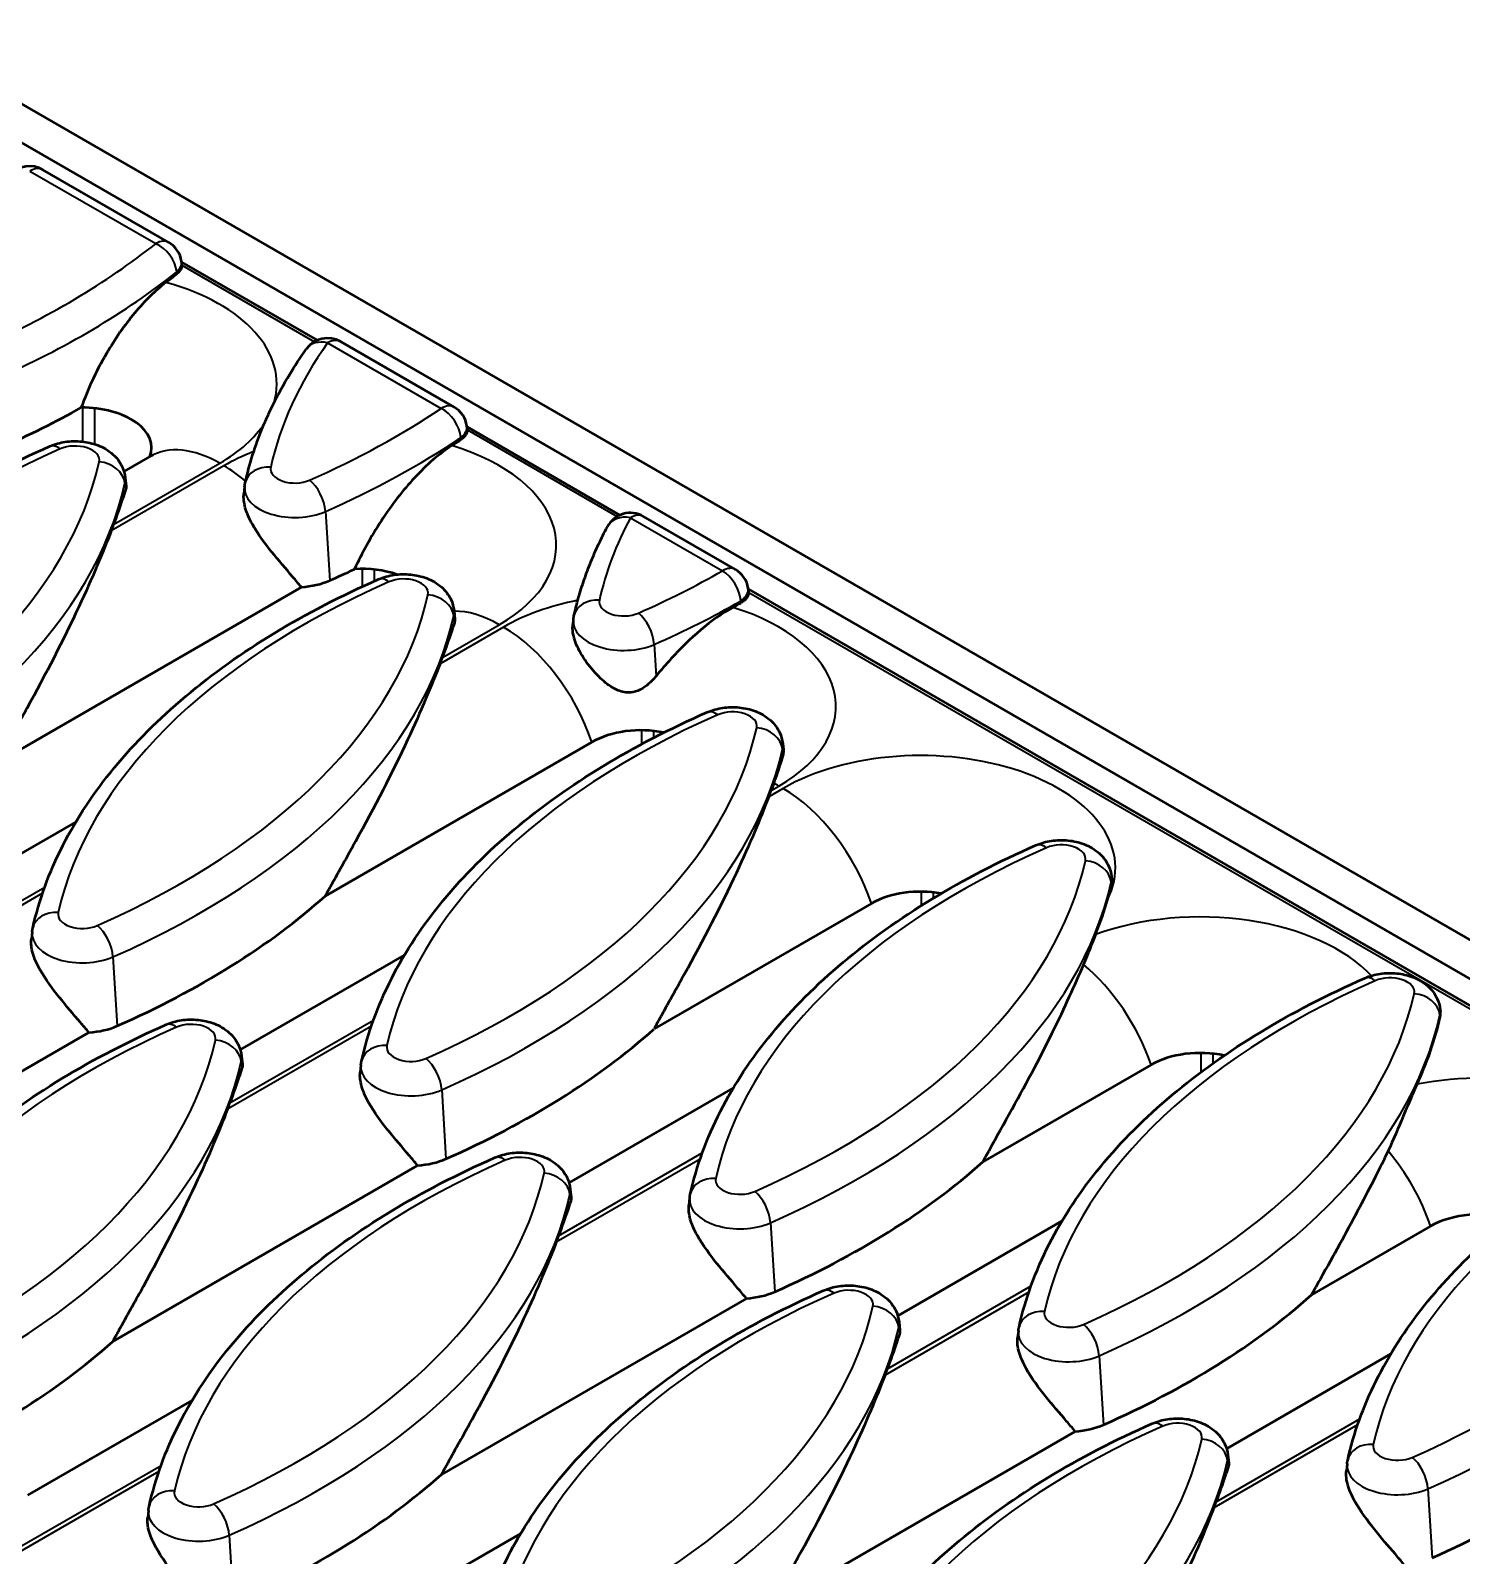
# Model space of a CAD drawing. Header units: millimetres. Extents: x 0 to 1485, y 0 to 1050.
# Drawn here: x 347.79 to 388.93, y 126.59 to 170.43 of the extents above; entities that cross this region are included whole.
import ezdxf

# ---------------------------------------------------------------- set-up
doc = ezdxf.new("R2010")
doc.units = ezdxf.units.MM
doc.header["$LTSCALE"] = 2.5
doc.layers.add('Sichtbar (ISO)', color=7, linetype='Continuous', lineweight=50)
doc.layers.add('Sichtbar schmal (ISO)', color=7, linetype='Continuous', lineweight=35)

msp = doc.modelspace()

# ---------------------------------------------------------------- linework, layer by layer
at = {"layer": 'Sichtbar (ISO)'}
for p, q in [((89.061, 317.555), (444.382, 112.41)), ((88.089, 316.993), (443.41, 111.848)), ((351.767, 164.344), (348.15, 166.432)), ((352.145, 163.725), (352.135, 163.799)), ((352.138, 163.776), (356.031, 161.528)), ((359.971, 159.607), (356.708, 161.491)), ((360.349, 158.99), (360.338, 159.067)), ((360.342, 159.039), (364.735, 156.503)), ((350.482, 157.756), (351.234, 158.19)), ((350.518, 157.578), (350.544, 157.34)), ((353.948, 157.322), (353.926, 157.118)), ((368.058, 154.938), (365.412, 156.466)), ((355.579, 154.433), (346.817, 149.374)), ((368.437, 154.321), (368.425, 154.401)), ((368.429, 154.37), (394.935, 139.067)), ((359.968, 153.755), (359.994, 153.517)), ((363.397, 153.499), (363.382, 153.358)), ((363.933, 149.978), (356.266, 145.552)), ((369.417, 149.933), (369.436, 149.761)), ((344.376, 144.952), (349.096, 147.678)), ((378.867, 146.11), (378.873, 146.056)), ((371.968, 145.339), (365.716, 141.729)), ((347.841, 144.518), (347.819, 144.314)), ((353.825, 141.13), (358.546, 143.855)), ((388.316, 142.287), (388.322, 142.234)), ((349.472, 141.629), (340.71, 136.57)), ((353.861, 140.951), (353.887, 140.713)), ((357.291, 140.695), (357.269, 140.491)), ((380.003, 140.7), (375.165, 137.906)), ((363.275, 137.307), (367.996, 140.032)), ((358.921, 137.806), (350.159, 132.748)), ((363.311, 137.129), (363.336, 136.89)), ((366.74, 136.872), (366.718, 136.668)), ((372.724, 133.484), (377.445, 136.21)), ((388.038, 136.06), (384.615, 134.084)), ((368.371, 133.984), (359.609, 128.925)), ((372.76, 133.306), (372.786, 133.067)), ((376.19, 133.05), (376.168, 132.846)), ((382.174, 129.661), (386.895, 132.387)), ((347.718, 128.325), (352.439, 131.051)), ((377.821, 130.161), (369.058, 125.102)), ((382.21, 129.483), (382.235, 129.245)), ((385.639, 129.227), (385.617, 129.023)), ((351.184, 127.891), (351.162, 127.687)), ((357.168, 124.503), (361.889, 127.228))]:
    msp.add_line(p, q, dxfattribs=at)
for centre, start, end in [((347.775, 165.782), 60, 138.3294), ((351.392, 163.694), 8.0404, 60), ((356.333, 160.842), 60, 144.6821), ((359.596, 158.958), 8.3266, 60), ((365.037, 155.816), 60, 151.9332), ((367.683, 154.289), 8.6307, 60)]:
    msp.add_arc(centre, 0.75, start, end, dxfattribs=at)
for centre, major_axis, start_param, end_param in [((331.39, 172.049), (-25.441, 0), 2.494442, 2.515487), ((331.39, 170.212), (-25.638, 0), 2.222684, 2.341673), ((349.276, 158.44), (2, 0), 6.062, 7.865349), ((340.839, 168.226), (-25.441, 0), 2.417972, 2.4339), ((325.283, 159.245), (25.441, 0), 6.064161, 6.076487), ((340.839, 166.389), (-25.638, 0), 2.222684, 2.258259), ((357.311, 153.801), (-2, 0), 4.178956, 4.813981), ((355.393, 155.38), (-1.65, 0), 1.683917, 2.222684), ((350.289, 164.404), (-25.441, 0), 2.339866, 2.352829), ((334.733, 155.422), (25.441, 0), 6.064161, 6.076487), ((365.347, 149.161), (-2, 0), 4.377248, 5.497787), ((344.182, 151.599), (25.441, 0), 6.064161, 6.076487), ((373.382, 144.522), (-2, 0), 4.411934, 5.497787), ((334.733, 153.585), (-25.638, 0), 2.222684, 2.567922), ((353.632, 147.777), (25.441, 0), 6.054379, 6.123687), ((363.081, 143.954), (25.441, 0), 6.02051, 6.154897), ((386.872, 142.182), (1.453, 0), 6.154897, 6.345089), ((349.286, 142.576), (-1.65, 0), 1.683917, 2.222684), ((344.182, 149.762), (-25.638, 0), 2.222684, 2.567922), ((381.417, 139.883), (-2, 0), 4.359844, 5.497787), ((328.626, 142.618), (25.441, 0), 6.064161, 6.076487), ((358.735, 138.753), (-1.65, 0), 1.683917, 2.222684), ((353.632, 145.94), (-25.638, 0), 2.222684, 2.567922), ((389.453, 135.244), (-2, 0), 4.23271, 5.497787), ((338.075, 138.795), (25.441, 0), 6.064161, 6.076487), ((368.185, 134.93), (-1.65, 0), 1.683917, 2.222684), ((363.081, 142.117), (-25.638, 0), 2.222684, 2.567922), ((328.626, 140.781), (-25.638, 0), 2.222684, 2.567922), ((347.525, 134.973), (25.441, 0), 6.064161, 6.076487), ((377.634, 131.108), (-1.65, 0), 1.683917, 2.222684), ((372.531, 138.294), (-25.638, 0), 2.222684, 2.567922), ((338.075, 136.958), (-25.638, 0), 2.222684, 2.567922), ((356.974, 131.15), (25.441, 0), 6.064161, 6.076487)]:
    msp.add_ellipse(centre, major_axis=major_axis, ratio=0.57735, start_param=start_param, end_param=end_param, dxfattribs=at)
for points, knots in [([(352.147, 163.686), (352.145, 163.644), (352.134, 163.603), (352.087, 163.52), (352.051, 163.479), (352.005, 163.442)], [0.12070111, 0.12070111, 0.12070111, 0.12070111, 0.16422041, 0.16422041, 0.2115589, 0.2115589, 0.2115589, 0.2115589]), ([(351.687, 163.193), (351.385, 162.963), (351.081, 162.664), (350.498, 161.964), (350.223, 161.57), (349.66, 160.608), (349.416, 160.065), (349.253, 159.594)], [-0.7784973, -0.7784973, -0.7784973, -0.7784973, -0.5388847, -0.5388847, -0.3020783, -0.3020783, 0, 0, 0, 0]), ([(353.966, 157.432), (354.026, 157.699), (354.097, 157.964), (354.263, 158.49), (354.358, 158.751), (354.57, 159.27), (354.688, 159.527), (354.946, 160.036), (355.086, 160.288), (355.387, 160.786), (355.549, 161.032), (355.721, 161.275)], [2.4844831, 2.4844831, 2.4844831, 2.4844831, 2.5364836, 2.5364836, 2.588484, 2.588484, 2.6404844, 2.6404844, 2.6924849, 2.6924849, 2.7444853, 2.7444853, 2.7444853, 2.7444853]), ([(360.351, 158.95), (360.349, 158.902), (360.334, 158.855), (360.274, 158.762), (360.229, 158.717), (360.171, 158.678)], [0.1207297, 0.1207297, 0.1207297, 0.1207297, 0.1703871, 0.1703871, 0.2238596, 0.2238596, 0.2238596, 0.2238596]), ([(338.41, 148.451), (338.591, 149.261), (338.882, 150.058), (339.671, 151.605), (340.168, 152.354), (341.351, 153.787), (342.036, 154.472), (343.575, 155.763), (344.429, 156.37), (346.284, 157.495), (347.284, 158.013), (348.346, 158.481)], [2.4844831, 2.4844831, 2.4844831, 2.4844831, 2.6426072, 2.6426072, 2.8007312, 2.8007312, 2.9588553, 2.9588553, 3.1169793, 3.1169793, 3.2751034, 3.2751034, 3.2751034, 3.2751034]), ([(348.346, 158.481), (348.492, 158.545), (348.641, 158.585), (348.95, 158.63), (349.109, 158.633), (349.424, 158.602), (349.58, 158.568), (349.882, 158.452), (350.028, 158.371), (350.266, 158.158), (350.363, 158.04), (350.475, 157.797), (350.506, 157.69), (350.518, 157.578)], [3.275103, 3.275103, 3.275103, 3.275103, 3.678313, 3.678313, 4.097335, 4.097335, 4.515601, 4.515601, 4.926242, 4.926242, 5.237349, 5.237349, 5.435884, 5.435884, 5.435884, 5.435884]), ([(359.905, 158.501), (359.543, 158.265), (359.18, 157.949), (358.49, 157.207), (358.17, 156.792), (357.574, 155.877), (357.319, 155.403), (357.109, 154.949)], [-0.8843996, -0.8843996, -0.8843996, -0.8843996, -0.5894417, -0.5894417, -0.3017852, -0.3017852, 0, 0, 0, 0]), ([(351.234, 158.19), (351.261, 158.206), (351.282, 158.22), (351.31, 158.238), (351.316, 158.244), (351.316, 158.244)], [0, 0, 0, 0, 0.0868383, 0.0868383, 0.1720035, 0.1720035, 0.1720035, 0.1720035]), ([(353.948, 157.322), (353.949, 157.329), (353.95, 157.337), (353.952, 157.352), (353.953, 157.359), (353.955, 157.374), (353.956, 157.381), (353.959, 157.396), (353.96, 157.403), (353.963, 157.418), (353.964, 157.425), (353.966, 157.432)], [2.41809785, 2.41809785, 2.41809785, 2.41809785, 2.4313749, 2.4313749, 2.44465196, 2.44465196, 2.45792902, 2.45792902, 2.47120608, 2.47120608, 2.48448314, 2.48448314, 2.48448314, 2.48448314]), ([(350.529, 157.228), (350.502, 157.147), (350.473, 157.061), (350.368, 156.753), (350.281, 156.503), (350.182, 156.23)], [1.2694834, 1.2694834, 1.2694834, 1.2694834, 1.3818929, 1.3818929, 1.6649559, 1.6649559, 1.6649559, 1.6649559]), ([(350.544, 157.339), (350.547, 157.312), (350.544, 157.282), (350.534, 157.244), (350.532, 157.236), (350.529, 157.228)], [1.94452131, 1.94452131, 1.94452131, 1.94452131, 1.9896717, 1.9896717, 2.0005996, 2.0005996, 2.0005996, 2.0005996]), ([(355.579, 154.433), (355.501, 154.528), (355.419, 154.625), (355.139, 154.953), (354.933, 155.191), (354.532, 155.691), (354.334, 155.952), (354.087, 156.395), (354.012, 156.558), (353.927, 156.857), (353.913, 156.996), (353.926, 157.118)], [1.2625413, 1.2625413, 1.2625413, 1.2625413, 1.3515841, 1.3515841, 1.5621044, 1.5621044, 1.7726247, 1.7726247, 1.8811482, 1.8811482, 1.9808775, 1.9808775, 1.9808775, 1.9808775]), ([(363.416, 153.61), (363.455, 153.784), (363.499, 153.958), (363.597, 154.304), (363.651, 154.477), (363.77, 154.82), (363.834, 154.991), (363.972, 155.331), (364.046, 155.5), (364.204, 155.836), (364.287, 156.003), (364.376, 156.169)], [2.4844831, 2.4844831, 2.4844831, 2.4844831, 2.5185533, 2.5185533, 2.5526235, 2.5526235, 2.5866937, 2.5866937, 2.6207639, 2.6207639, 2.654834, 2.654834, 2.654834, 2.654834]), ([(350.116, 156.053), (349.877, 155.434), (349.563, 154.678), (348.745, 152.923), (348.218, 151.908), (347.484, 150.575), (347.253, 150.165), (346.952, 149.622), (346.884, 149.498), (346.817, 149.374)], [5.610352, 5.610352, 5.610352, 5.610352, 6.256852, 6.256852, 7.009099, 7.009099, 7.296608, 7.296608, 7.380319, 7.380319, 7.380319, 7.380319]), ([(357.796, 154.658), (357.941, 154.722), (358.091, 154.762), (358.399, 154.807), (358.558, 154.811), (358.874, 154.779), (359.03, 154.745), (359.331, 154.629), (359.478, 154.549), (359.716, 154.335), (359.812, 154.217), (359.925, 153.974), (359.956, 153.867), (359.968, 153.755)], [3.275103, 3.275103, 3.275103, 3.275103, 3.678313, 3.678313, 4.097335, 4.097335, 4.515601, 4.515601, 4.926242, 4.926242, 5.237349, 5.237349, 5.435884, 5.435884, 5.435884, 5.435884]), ([(347.859, 144.628), (348.04, 145.438), (348.331, 146.235), (349.12, 147.782), (349.618, 148.531), (350.801, 149.965), (351.486, 150.649), (353.025, 151.941), (353.879, 152.548), (355.733, 153.672), (356.734, 154.19), (357.796, 154.658)], [2.4844831, 2.4844831, 2.4844831, 2.4844831, 2.6426072, 2.6426072, 2.8007312, 2.8007312, 2.9588553, 2.9588553, 3.1169793, 3.1169793, 3.2751034, 3.2751034, 3.2751034, 3.2751034]), ([(368.439, 154.28), (368.437, 154.228), (368.419, 154.176), (368.366, 154.1), (368.342, 154.074), (368.286, 154.026), (368.254, 154.003), (368.218, 153.983)], [0.1207647, 0.1207647, 0.1207647, 0.1207647, 0.1752611, 0.1752611, 0.2055875, 0.2055875, 0.2359565, 0.2359565, 0.2359565, 0.2359565]), ([(359.993, 153.517), (359.996, 153.489), (359.994, 153.459), (359.984, 153.421), (359.982, 153.413), (359.979, 153.406)], [1.94452131, 1.94452131, 1.94452131, 1.94452131, 1.9896717, 1.9896717, 2.0005996, 2.0005996, 2.0005996, 2.0005996]), ([(363.397, 153.499), (363.398, 153.507), (363.399, 153.514), (363.401, 153.529), (363.402, 153.536), (363.404, 153.551), (363.406, 153.559), (363.408, 153.573), (363.41, 153.581), (363.412, 153.595), (363.414, 153.602), (363.416, 153.61)], [2.41809785, 2.41809785, 2.41809785, 2.41809785, 2.4313749, 2.4313749, 2.44465196, 2.44465196, 2.45792902, 2.45792902, 2.47120608, 2.47120608, 2.48448314, 2.48448314, 2.48448314, 2.48448314]), ([(367.982, 153.849), (367.672, 153.676), (367.361, 153.455), (366.761, 152.948), (366.479, 152.67), (366.052, 152.202), (365.91, 152.036), (365.776, 151.875)], [-0.643524, -0.643524, -0.643524, -0.643524, -0.4500857, -0.4500857, -0.2650266, -0.2650266, -0.1624571, -0.1624571, -0.1624571, -0.1624571]), ([(359.979, 153.406), (359.951, 153.324), (359.923, 153.238), (359.818, 152.93), (359.731, 152.68), (359.632, 152.408)], [1.2694834, 1.2694834, 1.2694834, 1.2694834, 1.3818929, 1.3818929, 1.6649559, 1.6649559, 1.6649559, 1.6649559]), ([(365.776, 151.875), (365.738, 151.828), (365.697, 151.782), (365.593, 151.676), (365.526, 151.617), (365.371, 151.506), (365.28, 151.457), (365.093, 151.401), (365.003, 151.393), (364.779, 151.417), (364.663, 151.466), (364.437, 151.59), (364.306, 151.692), (364.045, 151.938), (363.906, 152.095), (363.657, 152.44), (363.554, 152.615), (363.419, 152.945), (363.382, 153.096), (363.377, 153.281), (363.378, 153.32), (363.382, 153.358)], [-1.0191553, -1.0191553, -1.0191553, -1.0191553, -0.9799682, -0.9799682, -0.9231304, -0.9231304, -0.8572366, -0.8572366, -0.7971973, -0.7971973, -0.7115654, -0.7115654, -0.5905312, -0.5905312, -0.4589027, -0.4589027, -0.3308902, -0.3308902, -0.2166444, -0.2166444, -0.1850773, -0.1850773, -0.1850773, -0.1850773]), ([(359.566, 152.231), (359.327, 151.611), (359.012, 150.855), (358.195, 149.1), (357.668, 148.086), (356.933, 146.752), (356.703, 146.342), (356.401, 145.799), (356.333, 145.675), (356.266, 145.552)], [5.610352, 5.610352, 5.610352, 5.610352, 6.256852, 6.256852, 7.009099, 7.009099, 7.296608, 7.296608, 7.380319, 7.380319, 7.380319, 7.380319]), ([(357.309, 140.805), (357.49, 141.615), (357.781, 142.413), (358.57, 143.959), (359.067, 144.708), (360.25, 146.142), (360.935, 146.827), (362.475, 148.118), (363.328, 148.725), (365.183, 149.85), (366.183, 150.367), (367.245, 150.835)], [2.4844831, 2.4844831, 2.4844831, 2.4844831, 2.6426072, 2.6426072, 2.8007312, 2.8007312, 2.9588553, 2.9588553, 3.1169793, 3.1169793, 3.2751034, 3.2751034, 3.2751034, 3.2751034]), ([(367.245, 150.835), (367.391, 150.899), (367.54, 150.939), (367.849, 150.985), (368.008, 150.988), (368.323, 150.957), (368.479, 150.922), (368.781, 150.806), (368.927, 150.726), (369.165, 150.512), (369.262, 150.395), (369.374, 150.151), (369.405, 150.044), (369.417, 149.933)], [3.275103, 3.275103, 3.275103, 3.275103, 3.678313, 3.678313, 4.097335, 4.097335, 4.515601, 4.515601, 4.926242, 4.926242, 5.237349, 5.237349, 5.435884, 5.435884, 5.435884, 5.435884]), ([(369.424, 149.625), (369.401, 149.539), (369.376, 149.454), (369.293, 149.183), (369.228, 148.995), (369.157, 148.794)], [-0.3247142, -0.3247142, -0.3247142, -0.3247142, -0.2219002, -0.2219002, 0, 0, 0, 0]), ([(369.015, 148.408), (368.776, 147.788), (368.462, 147.032), (367.645, 145.278), (367.117, 144.263), (366.383, 142.93), (366.152, 142.519), (365.851, 141.976), (365.783, 141.853), (365.716, 141.729)], [5.610352, 5.610352, 5.610352, 5.610352, 6.256852, 6.256852, 7.009099, 7.009099, 7.296608, 7.296608, 7.380319, 7.380319, 7.380319, 7.380319]), ([(366.758, 136.983), (366.939, 137.792), (367.23, 138.59), (368.019, 140.136), (368.517, 140.886), (369.7, 142.319), (370.385, 143.004), (371.924, 144.295), (372.778, 144.902), (374.632, 146.027), (375.633, 146.545), (376.695, 147.013)], [2.4844831, 2.4844831, 2.4844831, 2.4844831, 2.6426072, 2.6426072, 2.8007312, 2.8007312, 2.9588553, 2.9588553, 3.1169793, 3.1169793, 3.2751034, 3.2751034, 3.2751034, 3.2751034]), ([(376.695, 147.013), (376.84, 147.077), (376.99, 147.117), (377.298, 147.162), (377.457, 147.165), (377.773, 147.134), (377.929, 147.1), (378.23, 146.983), (378.377, 146.903), (378.615, 146.69), (378.711, 146.572), (378.824, 146.329), (378.855, 146.222), (378.867, 146.11)], [3.275103, 3.275103, 3.275103, 3.275103, 3.678313, 3.678313, 4.097335, 4.097335, 4.515601, 4.515601, 4.926242, 4.926242, 5.237349, 5.237349, 5.435884, 5.435884, 5.435884, 5.435884]), ([(349.472, 141.629), (349.394, 141.724), (349.312, 141.82), (349.032, 142.149), (348.826, 142.387), (348.425, 142.887), (348.228, 143.148), (347.98, 143.59), (347.905, 143.753), (347.82, 144.053), (347.806, 144.191), (347.819, 144.314)], [1.2625413, 1.2625413, 1.2625413, 1.2625413, 1.3515841, 1.3515841, 1.5621044, 1.5621044, 1.7726247, 1.7726247, 1.8811482, 1.8811482, 1.9808775, 1.9808775, 1.9808775, 1.9808775]), ([(347.841, 144.518), (347.842, 144.525), (347.843, 144.533), (347.845, 144.548), (347.846, 144.555), (347.848, 144.57), (347.849, 144.577), (347.852, 144.592), (347.853, 144.599), (347.856, 144.614), (347.858, 144.621), (347.859, 144.628)], [2.41809785, 2.41809785, 2.41809785, 2.41809785, 2.4313749, 2.4313749, 2.44465196, 2.44465196, 2.45792902, 2.45792902, 2.47120608, 2.47120608, 2.48448314, 2.48448314, 2.48448314, 2.48448314]), ([(378.06, 143.584), (377.932, 143.281), (377.795, 142.969), (377.353, 142.001), (376.98, 141.241), (376.147, 139.665), (375.686, 138.856), (375.226, 138.018), (375.196, 137.963), (375.165, 137.906)], [1.199586, 1.199586, 1.199586, 1.199586, 1.471224, 1.471224, 2.049817, 2.049817, 2.628411, 2.628411, 2.668059, 2.668059, 2.668059, 2.668059]), ([(376.208, 133.16), (376.389, 133.97), (376.68, 134.767), (377.469, 136.314), (377.966, 137.063), (379.149, 138.497), (379.835, 139.181), (381.374, 140.473), (382.227, 141.08), (384.082, 142.204), (385.082, 142.722), (386.145, 143.19)], [2.4844831, 2.4844831, 2.4844831, 2.4844831, 2.6426072, 2.6426072, 2.8007312, 2.8007312, 2.9588553, 2.9588553, 3.1169793, 3.1169793, 3.2751034, 3.2751034, 3.2751034, 3.2751034]), ([(386.145, 143.19), (386.29, 143.254), (386.439, 143.294), (386.748, 143.339), (386.907, 143.343), (387.222, 143.311), (387.378, 143.277), (387.68, 143.161), (387.826, 143.081), (388.064, 142.867), (388.161, 142.749), (388.273, 142.506), (388.304, 142.399), (388.316, 142.287)], [3.275103, 3.275103, 3.275103, 3.275103, 3.678313, 3.678313, 4.097335, 4.097335, 4.515601, 4.515601, 4.926242, 4.926242, 5.237349, 5.237349, 5.435884, 5.435884, 5.435884, 5.435884]), ([(341.752, 131.824), (341.933, 132.634), (342.225, 133.431), (343.014, 134.978), (343.511, 135.727), (344.694, 137.161), (345.379, 137.845), (346.918, 139.137), (347.772, 139.743), (349.626, 140.868), (350.627, 141.386), (351.689, 141.854)], [2.4844831, 2.4844831, 2.4844831, 2.4844831, 2.6426072, 2.6426072, 2.8007312, 2.8007312, 2.9588553, 2.9588553, 3.1169793, 3.1169793, 3.2751034, 3.2751034, 3.2751034, 3.2751034]), ([(351.689, 141.854), (351.835, 141.918), (351.984, 141.958), (352.292, 142.003), (352.451, 142.007), (352.767, 141.975), (352.923, 141.941), (353.224, 141.825), (353.371, 141.744), (353.609, 141.531), (353.705, 141.413), (353.818, 141.17), (353.849, 141.063), (353.861, 140.951)], [3.275103, 3.275103, 3.275103, 3.275103, 3.678313, 3.678313, 4.097335, 4.097335, 4.515601, 4.515601, 4.926242, 4.926242, 5.237349, 5.237349, 5.435884, 5.435884, 5.435884, 5.435884]), ([(357.291, 140.695), (357.291, 140.703), (357.292, 140.71), (357.294, 140.725), (357.295, 140.732), (357.298, 140.747), (357.299, 140.754), (357.301, 140.769), (357.303, 140.776), (357.306, 140.791), (357.307, 140.798), (357.309, 140.805)], [2.41809785, 2.41809785, 2.41809785, 2.41809785, 2.4313749, 2.4313749, 2.44465196, 2.44465196, 2.45792902, 2.45792902, 2.47120608, 2.47120608, 2.48448314, 2.48448314, 2.48448314, 2.48448314]), ([(353.872, 140.601), (353.845, 140.52), (353.816, 140.434), (353.711, 140.126), (353.624, 139.876), (353.525, 139.604)], [1.2694834, 1.2694834, 1.2694834, 1.2694834, 1.3818929, 1.3818929, 1.6649559, 1.6649559, 1.6649559, 1.6649559]), ([(353.886, 140.713), (353.889, 140.685), (353.887, 140.655), (353.877, 140.617), (353.875, 140.609), (353.872, 140.601)], [1.94452131, 1.94452131, 1.94452131, 1.94452131, 1.9896717, 1.9896717, 2.0005996, 2.0005996, 2.0005996, 2.0005996]), ([(358.921, 137.806), (358.843, 137.902), (358.762, 137.998), (358.481, 138.326), (358.275, 138.564), (357.874, 139.065), (357.677, 139.325), (357.429, 139.768), (357.355, 139.931), (357.27, 140.23), (357.256, 140.369), (357.269, 140.491)], [1.2625413, 1.2625413, 1.2625413, 1.2625413, 1.3515841, 1.3515841, 1.5621044, 1.5621044, 1.7726247, 1.7726247, 1.8811482, 1.8811482, 1.9808775, 1.9808775, 1.9808775, 1.9808775]), ([(387.649, 140.14), (387.515, 139.851), (387.38, 139.528), (387.11, 138.88), (386.966, 138.536), (386.817, 138.224)], [-0.5015328, -0.5015328, -0.5015328, -0.5015328, -0.2650598, -0.2650598, 0, 0, 0, 0]), ([(353.459, 139.427), (353.22, 138.807), (352.906, 138.051), (352.088, 136.296), (351.561, 135.281), (350.826, 133.948), (350.596, 133.538), (350.295, 132.995), (350.227, 132.871), (350.159, 132.748)], [5.610352, 5.610352, 5.610352, 5.610352, 6.256852, 6.256852, 7.009099, 7.009099, 7.296608, 7.296608, 7.380319, 7.380319, 7.380319, 7.380319]), ([(385.657, 129.337), (385.83, 130.112), (386.105, 130.876), (386.843, 132.36), (387.306, 133.08), (388.407, 134.462), (389.044, 135.125), (390.475, 136.38), (391.269, 136.972), (392.994, 138.077), (393.926, 138.59), (394.917, 139.058)], [2.4844831, 2.4844831, 2.4844831, 2.4844831, 2.6358006, 2.6358006, 2.787118, 2.787118, 2.9384355, 2.9384355, 3.0897529, 3.0897529, 3.2410704, 3.2410704, 3.2410704, 3.2410704]), ([(361.139, 138.031), (361.284, 138.095), (361.434, 138.135), (361.742, 138.18), (361.901, 138.184), (362.216, 138.153), (362.372, 138.118), (362.674, 138.002), (362.821, 137.922), (363.058, 137.708), (363.155, 137.59), (363.267, 137.347), (363.299, 137.24), (363.311, 137.129)], [3.275103, 3.275103, 3.275103, 3.275103, 3.678313, 3.678313, 4.097335, 4.097335, 4.515601, 4.515601, 4.926242, 4.926242, 5.237349, 5.237349, 5.435884, 5.435884, 5.435884, 5.435884]), ([(386.817, 138.224), (386.697, 137.972), (386.573, 137.72), (386.169, 136.917), (385.837, 136.292), (385.307, 135.33), (385.125, 135.005), (384.833, 134.482), (384.723, 134.282), (384.615, 134.084)], [1.10232, 1.10232, 1.10232, 1.10232, 1.306744, 1.306744, 1.764445, 1.764445, 1.993296, 1.993296, 2.134279, 2.134279, 2.134279, 2.134279]), ([(351.202, 128.001), (351.383, 128.811), (351.674, 129.608), (352.463, 131.155), (352.96, 131.904), (354.143, 133.338), (354.829, 134.022), (356.368, 135.314), (357.221, 135.921), (359.076, 137.045), (360.077, 137.563), (361.139, 138.031)], [2.4844831, 2.4844831, 2.4844831, 2.4844831, 2.6426072, 2.6426072, 2.8007312, 2.8007312, 2.9588553, 2.9588553, 3.1169793, 3.1169793, 3.2751034, 3.2751034, 3.2751034, 3.2751034]), ([(363.336, 136.89), (363.339, 136.862), (363.336, 136.832), (363.327, 136.794), (363.324, 136.786), (363.322, 136.779)], [1.94452131, 1.94452131, 1.94452131, 1.94452131, 1.9896717, 1.9896717, 2.0005996, 2.0005996, 2.0005996, 2.0005996]), ([(366.74, 136.872), (366.741, 136.88), (366.742, 136.887), (366.744, 136.902), (366.745, 136.91), (366.747, 136.924), (366.748, 136.932), (366.751, 136.946), (366.752, 136.954), (366.755, 136.968), (366.757, 136.975), (366.758, 136.983)], [2.41809785, 2.41809785, 2.41809785, 2.41809785, 2.4313749, 2.4313749, 2.44465196, 2.44465196, 2.45792902, 2.45792902, 2.47120608, 2.47120608, 2.48448314, 2.48448314, 2.48448314, 2.48448314]), ([(363.322, 136.779), (363.294, 136.697), (363.265, 136.611), (363.16, 136.303), (363.074, 136.053), (362.975, 135.781)], [1.2694834, 1.2694834, 1.2694834, 1.2694834, 1.3818929, 1.3818929, 1.6649559, 1.6649559, 1.6649559, 1.6649559]), ([(368.371, 133.984), (368.293, 134.079), (368.211, 134.175), (367.931, 134.504), (367.725, 134.741), (367.324, 135.242), (367.127, 135.502), (366.879, 135.945), (366.804, 136.108), (366.719, 136.408), (366.705, 136.546), (366.718, 136.668)], [1.2625413, 1.2625413, 1.2625413, 1.2625413, 1.3515841, 1.3515841, 1.5621044, 1.5621044, 1.7726247, 1.7726247, 1.8811482, 1.8811482, 1.9808775, 1.9808775, 1.9808775, 1.9808775]), ([(362.908, 135.604), (362.669, 134.984), (362.355, 134.228), (361.538, 132.473), (361.01, 131.459), (360.276, 130.126), (360.045, 129.715), (359.744, 129.172), (359.676, 129.049), (359.609, 128.925)], [5.610352, 5.610352, 5.610352, 5.610352, 6.256852, 6.256852, 7.009099, 7.009099, 7.296608, 7.296608, 7.380319, 7.380319, 7.380319, 7.380319]), ([(360.651, 124.179), (360.832, 124.988), (361.124, 125.786), (361.913, 127.332), (362.41, 128.082), (363.593, 129.515), (364.278, 130.2), (365.817, 131.491), (366.671, 132.098), (368.525, 133.223), (369.526, 133.741), (370.588, 134.209)], [2.4844831, 2.4844831, 2.4844831, 2.4844831, 2.6426072, 2.6426072, 2.8007312, 2.8007312, 2.9588553, 2.9588553, 3.1169793, 3.1169793, 3.2751034, 3.2751034, 3.2751034, 3.2751034]), ([(370.588, 134.209), (370.734, 134.273), (370.883, 134.313), (371.191, 134.358), (371.351, 134.361), (371.666, 134.33), (371.822, 134.296), (372.123, 134.179), (372.27, 134.099), (372.508, 133.886), (372.605, 133.768), (372.717, 133.524), (372.748, 133.417), (372.76, 133.306)], [3.275103, 3.275103, 3.275103, 3.275103, 3.678313, 3.678313, 4.097335, 4.097335, 4.515601, 4.515601, 4.926242, 4.926242, 5.237349, 5.237349, 5.435884, 5.435884, 5.435884, 5.435884]), ([(372.771, 132.956), (372.744, 132.874), (372.715, 132.789), (372.61, 132.48), (372.523, 132.231), (372.424, 131.958)], [1.2694834, 1.2694834, 1.2694834, 1.2694834, 1.3818929, 1.3818929, 1.6649559, 1.6649559, 1.6649559, 1.6649559]), ([(372.785, 133.067), (372.788, 133.039), (372.786, 133.01), (372.776, 132.971), (372.774, 132.964), (372.771, 132.956)], [1.94452131, 1.94452131, 1.94452131, 1.94452131, 1.9896717, 1.9896717, 2.0005996, 2.0005996, 2.0005996, 2.0005996]), ([(377.821, 130.161), (377.742, 130.256), (377.661, 130.352), (377.38, 130.681), (377.174, 130.919), (376.773, 131.419), (376.576, 131.68), (376.328, 132.122), (376.254, 132.285), (376.169, 132.585), (376.155, 132.723), (376.168, 132.846)], [1.2625413, 1.2625413, 1.2625413, 1.2625413, 1.3515841, 1.3515841, 1.5621044, 1.5621044, 1.7726247, 1.7726247, 1.8811482, 1.8811482, 1.9808775, 1.9808775, 1.9808775, 1.9808775]), ([(376.19, 133.05), (376.19, 133.057), (376.191, 133.065), (376.193, 133.08), (376.194, 133.087), (376.197, 133.102), (376.198, 133.109), (376.2, 133.124), (376.202, 133.131), (376.205, 133.146), (376.206, 133.153), (376.208, 133.16)], [2.41809785, 2.41809785, 2.41809785, 2.41809785, 2.4313749, 2.4313749, 2.44465196, 2.44465196, 2.45792902, 2.45792902, 2.47120608, 2.47120608, 2.48448314, 2.48448314, 2.48448314, 2.48448314]), ([(372.358, 131.781), (372.119, 131.162), (371.805, 130.405), (370.987, 128.651), (370.46, 127.636), (369.726, 126.303), (369.495, 125.892), (369.194, 125.349), (369.126, 125.226), (369.058, 125.102)], [5.610352, 5.610352, 5.610352, 5.610352, 6.256852, 6.256852, 7.009099, 7.009099, 7.296608, 7.296608, 7.380319, 7.380319, 7.380319, 7.380319]), ([(370.101, 120.356), (370.282, 121.166), (370.573, 121.963), (371.362, 123.51), (371.86, 124.259), (373.042, 125.692), (373.728, 126.377), (375.267, 127.668), (376.12, 128.275), (377.975, 129.4), (378.976, 129.918), (380.038, 130.386)], [2.4844831, 2.4844831, 2.4844831, 2.4844831, 2.6426072, 2.6426072, 2.8007312, 2.8007312, 2.9588553, 2.9588553, 3.1169793, 3.1169793, 3.2751034, 3.2751034, 3.2751034, 3.2751034]), ([(380.038, 130.386), (380.183, 130.45), (380.333, 130.49), (380.641, 130.535), (380.8, 130.539), (381.115, 130.507), (381.271, 130.473), (381.573, 130.357), (381.72, 130.276), (381.957, 130.063), (382.054, 129.945), (382.166, 129.702), (382.198, 129.595), (382.21, 129.483)], [3.275103, 3.275103, 3.275103, 3.275103, 3.678313, 3.678313, 4.097335, 4.097335, 4.515601, 4.515601, 4.926242, 4.926242, 5.237349, 5.237349, 5.435884, 5.435884, 5.435884, 5.435884]), ([(385.639, 129.227), (385.64, 129.235), (385.641, 129.242), (385.643, 129.257), (385.644, 129.264), (385.646, 129.279), (385.647, 129.286), (385.65, 129.301), (385.651, 129.308), (385.654, 129.323), (385.656, 129.33), (385.657, 129.337)], [2.41809785, 2.41809785, 2.41809785, 2.41809785, 2.4313749, 2.4313749, 2.44465196, 2.44465196, 2.45792902, 2.45792902, 2.47120608, 2.47120608, 2.48448314, 2.48448314, 2.48448314, 2.48448314]), ([(382.221, 129.133), (382.193, 129.052), (382.164, 128.966), (382.059, 128.658), (381.973, 128.408), (381.874, 128.135)], [1.2694834, 1.2694834, 1.2694834, 1.2694834, 1.3818929, 1.3818929, 1.6649559, 1.6649559, 1.6649559, 1.6649559]), ([(382.235, 129.245), (382.238, 129.217), (382.235, 129.187), (382.226, 129.149), (382.223, 129.141), (382.221, 129.133)], [1.94452131, 1.94452131, 1.94452131, 1.94452131, 1.9896717, 1.9896717, 2.0005996, 2.0005996, 2.0005996, 2.0005996]), ([(387.27, 126.338), (387.192, 126.433), (387.11, 126.53), (386.83, 126.858), (386.624, 127.096), (386.223, 127.597), (386.026, 127.857), (385.778, 128.3), (385.703, 128.463), (385.619, 128.762), (385.604, 128.901), (385.617, 129.023)], [1.2625413, 1.2625413, 1.2625413, 1.2625413, 1.3515841, 1.3515841, 1.5621044, 1.5621044, 1.7726247, 1.7726247, 1.8811482, 1.8811482, 1.9808775, 1.9808775, 1.9808775, 1.9808775]), ([(352.815, 125.002), (352.736, 125.097), (352.655, 125.194), (352.375, 125.522), (352.168, 125.76), (351.767, 126.26), (351.57, 126.521), (351.323, 126.964), (351.248, 127.127), (351.163, 127.426), (351.149, 127.565), (351.162, 127.687)], [1.2625413, 1.2625413, 1.2625413, 1.2625413, 1.3515841, 1.3515841, 1.5621044, 1.5621044, 1.7726247, 1.7726247, 1.8811482, 1.8811482, 1.9808775, 1.9808775, 1.9808775, 1.9808775]), ([(351.184, 127.891), (351.185, 127.898), (351.185, 127.906), (351.187, 127.921), (351.188, 127.928), (351.191, 127.943), (351.192, 127.95), (351.194, 127.965), (351.196, 127.972), (351.199, 127.987), (351.2, 127.994), (351.202, 128.001)], [2.41809785, 2.41809785, 2.41809785, 2.41809785, 2.4313749, 2.4313749, 2.44465196, 2.44465196, 2.45792902, 2.45792902, 2.47120608, 2.47120608, 2.48448314, 2.48448314, 2.48448314, 2.48448314]), ([(381.807, 127.959), (381.569, 127.339), (381.254, 126.583), (380.437, 124.828), (379.909, 123.813), (379.175, 122.48), (378.944, 122.07), (378.643, 121.527), (378.575, 121.403), (378.508, 121.28)], [5.610352, 5.610352, 5.610352, 5.610352, 6.256852, 6.256852, 7.009099, 7.009099, 7.296608, 7.296608, 7.380319, 7.380319, 7.380319, 7.380319])]:
    msp.add_open_spline(points, degree=3, knots=knots, dxfattribs=at)
for points in [[(352.147, 163.686), (352.147, 163.7), (352.147, 163.713), (352.145, 163.725)], [(360.351, 158.95), (360.351, 158.964), (360.351, 158.977), (360.349, 158.99)], [(368.439, 154.28), (368.439, 154.295), (368.439, 154.309), (368.437, 154.321)], [(369.436, 149.761), (369.441, 149.717), (369.437, 149.671), (369.424, 149.625)], [(369.157, 148.794), (369.133, 148.726), (369.107, 148.656), (369.081, 148.585)], [(378.873, 146.056), (378.878, 146.003), (378.875, 145.95), (378.864, 145.897)], [(378.864, 145.897), (378.83, 145.746), (378.792, 145.595), (378.75, 145.444)], [(378.41, 144.445), (378.302, 144.179), (378.188, 143.886), (378.06, 143.584)]]:
    msp.add_open_spline(points, degree=3, dxfattribs=at)
at = {"layer": 'Sichtbar schmal (ISO)'}
for p, q in [((347.775, 166.395), (351.392, 164.307)), ((352.147, 163.686), (355.953, 161.488)), ((356.333, 161.454), (359.596, 159.57)), ((349.29, 159.594), (349.29, 158.615)), ((349.643, 158.541), (349.643, 159.575)), ((360.351, 158.95), (364.658, 156.463)), ((353.354, 157.923), (350.116, 156.053)), ((350.182, 156.23), (353.234, 157.992)), ((350.509, 157.419), (350.529, 157.228)), ((356.271, 156.606), (356.394, 154.623)), ((365.037, 156.428), (367.683, 154.901)), ((357.325, 154.955), (357.325, 154.445)), ((357.678, 154.606), (357.678, 154.936)), ((368.439, 154.28), (394.855, 139.029)), ((359.959, 153.597), (359.979, 153.406)), ((361.389, 153.283), (359.566, 152.231)), ((359.632, 152.408), (361.269, 153.353)), ((365.72, 152.783), (365.776, 151.875)), ((365.36, 150.316), (365.36, 149.918)), ((365.714, 150.104), (365.714, 150.297)), ((369.408, 149.774), (369.424, 149.625)), ((369.424, 148.644), (369.015, 148.408)), ((369.081, 148.585), (369.304, 148.714)), ((348.143, 145.636), (344.009, 143.249)), ((344.076, 143.426), (348.204, 145.81)), ((373.396, 145.677), (373.396, 145.274)), ((373.749, 145.491), (373.749, 145.657)), ((378.858, 145.951), (378.864, 145.897)), ((350.164, 143.802), (350.287, 141.818)), ((388.307, 142.129), (388.313, 142.075)), ((357.593, 141.813), (353.459, 139.427)), ((353.525, 139.604), (357.654, 141.987)), ((353.852, 140.793), (353.872, 140.601)), ((381.431, 141.038), (381.431, 140.482)), ((381.784, 140.74), (381.784, 141.018)), ((359.613, 139.979), (359.736, 137.996)), ((362.975, 135.781), (367.103, 138.165)), ((367.042, 137.991), (362.908, 135.604)), ((363.301, 136.97), (363.322, 136.779)), ((369.063, 136.156), (369.186, 134.173)), ((376.492, 134.168), (372.358, 131.781)), ((372.424, 131.958), (376.553, 134.342)), ((372.751, 133.147), (372.771, 132.956)), ((378.512, 132.334), (378.635, 130.35)), ((385.941, 130.345), (381.807, 127.959)), ((381.874, 128.135), (386.002, 130.519)), ((351.486, 129.009), (347.352, 126.622)), ((347.418, 126.799), (351.547, 129.183)), ((382.201, 129.325), (382.221, 129.133)), ((387.962, 128.511), (388.085, 126.528)), ((353.507, 127.175), (353.629, 125.192))]:
    msp.add_line(p, q, dxfattribs=at)
for centre, major_axis, ratio, start_param, end_param in [((347.775, 165.782), (0.375, 0.65), 0.57735, 0, 0.785398), ((331.39, 172.661), (-24.688, 0), 0.57735, 2.222684, 2.515289), ((351.392, 163.694), (0.375, 0.65), 0.57735, 0, 0.785398), ((351.392, 163.694), (0.468, -0.586), 0.661525, 0.77941, 2.26294), ((351.392, 163.694), (0.743, 0.105), 0.580983, 5.578757, 6.283185), ((331.39, 172.102), (25.435, 0), 0.57735, 5.364276, 5.656882), ((349.276, 160.277), (5.597, 0), 0.57735, 6.115086, 7.408695), ((379.183, 156.057), (-24.688, 0), 0.57735, 5.894895, 6.154897), ((356.333, 160.842), (-0.612, 0.434), 0.755715, 5.203978, 6.283185), ((356.333, 160.842), (0.375, 0.65), 0.57735, 0, 0.785398), ((359.596, 158.958), (0.375, 0.65), 0.57735, 0, 0.785398), ((349.276, 160.277), (5.597, 0), 0.57735, 5.497787, 5.928225), ((340.839, 168.839), (-24.688, 0), 0.57735, 2.222684, 2.433685), ((359.596, 158.958), (0.419, -0.622), 0.620312, 0.830798, 2.314328), ((340.839, 168.28), (25.435, 0), 0.57735, 5.364276, 5.575278), ((359.596, 158.958), (0.742, 0.109), 0.577035, 5.494814, 6.283185), ((363.627, 147.076), (-24.688, 0), 0.57735, 5.364276, 6.154897), ((348.649, 157.794), (-0.302, 0.686), 0.495359, 5.556196, 6.283185), ((349.074, 158.085), (0.7, 0), 0.57735, 6.154897, 8.505869), ((353.234, 154.726), (-2, 3.464), 0.57735, 5.497787, 6.283185), ((357.311, 155.638), (-5.597, 0), 0.57735, 5.299101, 5.497787), ((357.311, 155.638), (5.597, 0), 0.57735, 5.497787, 7.372118), ((325.283, 159.857), (24.688, 0), 0.57735, 5.364276, 6.154897), ((349.768, 157.421), (0.732, -0.164), 0.809787, 0.26626, 1.74979), ((353.354, 154.657), (-2, 3.464), 0.57735, 5.275507, 5.497787), ((354.698, 157.269), (-0.732, 0.164), 0.809787, 4.891383, 6.283185), ((355.393, 157.829), (-0.7, 0), 0.57735, 6.154897, 8.505869), ((325.283, 159.298), (25.435, 0), 0.57735, 5.364276, 6.154897), ((349.074, 157.526), (1.447, 0), 0.57735, 6.154897, 6.345089), ((355.817, 156.896), (0.302, -0.686), 0.495359, 0.931074, 2.414604), ((355.393, 157.27), (-1.447, 0), 0.57735, 6.221282, 8.505869), ((365.037, 155.816), (0.375, 0.65), 0.57735, 0, 0.785398), ((388.633, 152.235), (-24.688, 0), 0.57735, 5.984546, 6.154897), ((365.037, 155.816), (-0.662, 0.353), 0.780357, 5.106689, 6.283185), ((350.289, 165.016), (-24.688, 0), 0.57735, 2.222684, 2.352597), ((367.683, 154.289), (0.375, 0.65), 0.57735, 0, 0.785398), ((367.683, 154.289), (0.373, -0.651), 0.575269, 0.874457, 2.357987), ((373.076, 143.253), (-24.688, 0), 0.57735, 5.364276, 6.154897), ((358.098, 153.972), (-0.302, 0.686), 0.495359, 5.556196, 6.283185), ((358.523, 154.263), (0.7, 0), 0.57735, 6.154897, 8.505869), ((367.683, 154.289), (0.742, 0.113), 0.572785, 5.411266, 6.283185), ((334.733, 156.035), (24.688, 0), 0.57735, 5.364276, 6.154897), ((359.218, 153.599), (0.732, -0.164), 0.809787, 0.26626, 1.74979), ((365.347, 150.999), (-5.597, 0), 0.57735, 5.043674, 5.497787), ((364.148, 153.446), (-0.732, 0.164), 0.809787, 4.891383, 6.283185), ((364.842, 154.007), (-0.7, 0), 0.57735, 6.154897, 8.505869), ((350.289, 164.457), (25.435, 0), 0.57735, 5.364276, 5.494189), ((334.733, 155.476), (25.435, 0), 0.57735, 5.364276, 6.154897), ((358.523, 153.704), (1.447, 0), 0.57735, 6.154897, 6.345089), ((361.269, 150.087), (-2, 3.464), 0.57735, 5.497787, 5.97506), ((364.842, 153.448), (-1.447, 0), 0.57735, 6.221282, 8.505869), ((365.267, 153.073), (0.302, -0.686), 0.495359, 0.931074, 2.414604), ((365.347, 150.999), (5.597, 0), 0.57735, 5.497787, 7.363677), ((361.389, 150.017), (-2, 3.464), 0.57735, 4.379807, 5.497787), ((367.548, 150.149), (-0.302, 0.686), 0.495359, 5.556196, 6.283185), ((367.973, 150.44), (0.7, 0), 0.57735, 6.154897, 8.505869), ((382.526, 139.431), (-24.688, 0), 0.57735, 5.364276, 6.154897), ((344.182, 152.212), (24.688, 0), 0.57735, 5.364276, 6.154897), ((368.667, 149.776), (0.732, -0.164), 0.809787, 0.26626, 1.74979), ((344.182, 151.653), (25.435, 0), 0.57735, 5.364276, 6.154897), ((367.973, 149.881), (1.447, 0), 0.57735, 6.154897, 6.345089), ((373.382, 146.359), (5.597, 0), 0.57735, 5.995954, 8.63938), ((369.304, 145.448), (2, -3.464), 0.57735, 2.356194, 2.408386), ((369.424, 145.378), (-2, 3.464), 0.57735, 4.379807, 5.497787), ((391.975, 135.608), (-24.688, 0), 0.57735, 5.364276, 6.154897), ((376.997, 146.326), (-0.302, 0.686), 0.495359, 5.556196, 6.283185), ((377.422, 146.617), (0.7, 0), 0.57735, 6.154897, 8.505869), ((353.632, 148.389), (24.688, 0), 0.57735, 5.364276, 6.154897), ((378.117, 145.953), (0.732, -0.164), 0.809787, 0.26626, 1.74979), ((377.422, 146.058), (1.447, 0), 0.57735, 6.154897, 6.345089), ((353.632, 147.83), (25.435, 0), 0.57735, 5.364276, 6.154897), ((348.591, 144.465), (-0.732, 0.164), 0.809787, 4.891383, 6.283185), ((349.286, 145.025), (-0.7, 0), 0.57735, 6.154897, 8.505869), ((349.711, 144.091), (-0.302, 0.686), 0.495359, 4.072667, 5.556196), ((381.417, 141.72), (-5.597, 0), 0.57735, 3.638489, 5.279759), ((349.286, 144.466), (-1.447, 0), 0.57735, 6.221282, 8.505869), ((377.46, 140.739), (-2, 3.464), 0.57735, 4.379807, 5.283821), ((401.425, 131.785), (-24.688, 0), 0.57735, 5.364276, 6.154897), ((386.447, 142.504), (-0.302, 0.686), 0.495359, 5.556196, 6.283185), ((386.872, 142.795), (0.7, 0), 0.57735, 6.154897, 8.505869), ((363.081, 144.566), (24.688, 0), 0.57735, 5.364276, 6.154897), ((387.566, 142.131), (0.732, -0.164), 0.809787, 0.26626, 1.74979), ((363.081, 144.007), (25.435, 0), 0.57735, 5.364276, 6.154897), ((386.872, 142.236), (1.447, 0), 0.57735, 6.154897, 6.345089), ((366.969, 130.449), (-24.688, 0), 0.57735, 5.364276, 6.154897), ((351.992, 141.168), (-0.302, 0.686), 0.495359, 5.556196, 6.283185), ((352.416, 141.459), (0.7, 0), 0.57735, 6.154897, 8.505869), ((328.626, 143.23), (24.688, 0), 0.57735, 5.364276, 6.154897), ((353.111, 140.794), (0.732, -0.164), 0.809787, 0.26626, 1.74979), ((358.041, 140.642), (-0.732, 0.164), 0.809787, 4.891383, 6.283185), ((358.735, 141.202), (-0.7, 0), 0.57735, 6.154897, 8.505869), ((328.626, 142.671), (25.435, 0), 0.57735, 5.364276, 6.154897), ((352.416, 140.9), (1.447, 0), 0.57735, 6.154897, 6.345089), ((359.16, 140.269), (0.302, -0.686), 0.495359, 0.931074, 2.414604), ((358.735, 140.643), (-1.447, 0), 0.57735, 6.221282, 8.505869), ((389.453, 137.081), (-5.597, 0), 0.57735, 3.679489, 5.040429), ((410.874, 127.963), (-24.688, 0), 0.57735, 5.398309, 6.154897), ((385.495, 136.1), (-2, 3.464), 0.57735, 4.379807, 5.011447), ((376.419, 126.626), (-24.688, 0), 0.57735, 5.364276, 6.154897), ((361.441, 137.345), (-0.302, 0.686), 0.495359, 5.556196, 6.283185), ((361.866, 137.636), (0.7, 0), 0.57735, 6.154897, 8.505869), ((372.531, 140.744), (24.688, 0), 0.57735, 5.364276, 6.096379), ((338.075, 139.408), (24.688, 0), 0.57735, 5.364276, 6.154897), ((362.56, 136.972), (0.732, -0.164), 0.809787, 0.26626, 1.74979), ((367.49, 136.819), (-0.732, 0.164), 0.809787, 4.891383, 6.283185), ((368.185, 137.38), (-0.7, 0), 0.57735, 6.154897, 8.505869), ((372.531, 140.185), (25.435, 0), 0.57735, 5.364276, 6.096379), ((338.075, 138.849), (25.435, 0), 0.57735, 5.364276, 6.154897), ((361.866, 137.077), (1.447, 0), 0.57735, 6.154897, 6.345089), ((368.185, 136.821), (-1.447, 0), 0.57735, 6.221282, 8.505869), ((368.61, 136.446), (0.302, -0.686), 0.495359, 0.931074, 2.414604), ((370.891, 133.522), (-0.302, 0.686), 0.495359, 5.556196, 6.283185), ((371.315, 133.813), (0.7, 0), 0.57735, 6.154897, 8.505869), ((385.868, 122.804), (-24.688, 0), 0.57735, 5.364276, 6.154897), ((347.525, 135.585), (24.688, 0), 0.57735, 5.364276, 6.154897), ((372.01, 133.149), (0.732, -0.164), 0.809787, 0.26626, 1.74979), ((371.315, 133.254), (1.447, 0), 0.57735, 6.154897, 6.345089), ((376.94, 132.996), (-0.732, 0.164), 0.809787, 4.891383, 6.283185), ((377.634, 133.557), (-0.7, 0), 0.57735, 6.154897, 8.505869), ((347.525, 135.026), (25.435, 0), 0.57735, 5.364276, 6.154897), ((377.634, 132.998), (-1.447, 0), 0.57735, 6.221282, 8.505869), ((378.059, 132.623), (0.302, -0.686), 0.495359, 0.931074, 2.414604), ((395.318, 118.981), (-24.688, 0), 0.57735, 5.364276, 6.154897), ((380.34, 129.7), (-0.302, 0.686), 0.495359, 5.556196, 6.283185), ((380.765, 129.99), (0.7, 0), 0.57735, 6.154897, 8.505869), ((356.974, 131.762), (24.688, 0), 0.57735, 5.364276, 6.154897), ((381.459, 129.326), (0.732, -0.164), 0.809787, 0.26626, 1.74979), ((386.389, 129.174), (-0.732, 0.164), 0.809787, 4.891383, 6.283185), ((387.084, 129.734), (-0.7, 0), 0.57735, 6.154897, 8.505869), ((380.765, 129.431), (1.447, 0), 0.57735, 6.154897, 6.345089), ((387.509, 128.801), (0.302, -0.686), 0.495359, 0.931074, 2.414604), ((356.974, 131.203), (25.435, 0), 0.57735, 5.364276, 6.154897), ((387.084, 129.175), (-1.447, 0), 0.57735, 6.221282, 8.505869), ((351.934, 127.838), (-0.732, 0.164), 0.809787, 4.891383, 6.283185), ((352.628, 128.398), (-0.7, 0), 0.57735, 6.154897, 8.505869), ((353.053, 127.465), (0.302, -0.686), 0.495359, 0.931074, 2.414604), ((352.628, 127.839), (-1.447, 0), 0.57735, 6.221282, 8.505869)]:
    msp.add_ellipse(centre, major_axis=major_axis, ratio=ratio, start_param=start_param, end_param=end_param, dxfattribs=at)
for points in [[(351.998, 163.495), (352, 163.477), (352.003, 163.459), (352.005, 163.442)], [(360.163, 158.731), (360.166, 158.713), (360.168, 158.695), (360.171, 158.678)], [(368.21, 154.036), (368.212, 154.018), (368.215, 154), (368.218, 153.983)]]:
    msp.add_open_spline(points, degree=3, dxfattribs=at)

doc.saveas('drawing.dxf')
